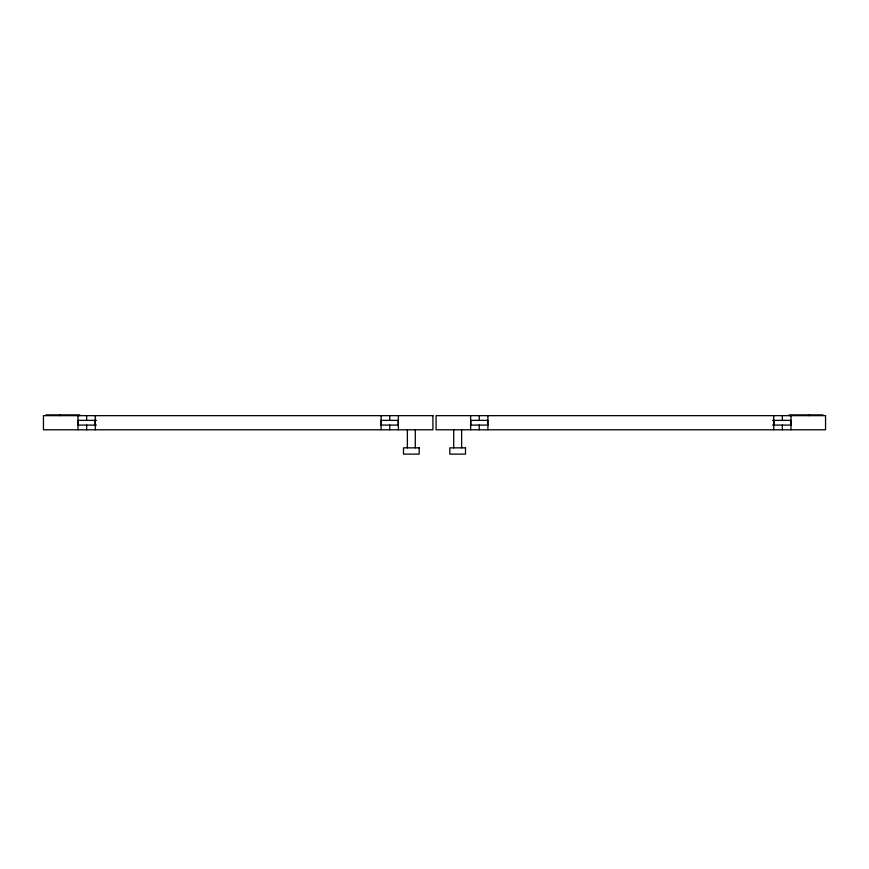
<?xml version="1.0" encoding="UTF-8"?>
<svg xmlns="http://www.w3.org/2000/svg" width="869" height="869" viewBox="0 0 869 869"><rect width="100%" height="100%" fill="white"/><g stroke="black" fill="none" stroke-linecap="round" stroke-linejoin="round"><path stroke-width="1.3" d="M46.046 414.871L79.818 414.871L79.818 415.654M822.954 414.871L789.182 414.871L789.182 415.654M78.004 420.368L96.426 420.368M381.1 420.368L398.382 420.368M470.618 420.368L487.9 420.368M772.574 420.368L790.996 420.368M78.004 425.082L96.426 425.082M381.1 425.082L398.382 425.082M470.618 425.082L487.9 425.082M772.574 425.082L790.996 425.082M809.061 414.871L809.061 415.654M790.996 415.654L790.996 429.786M790.801 420.368L790.801 425.082M782.361 415.654L782.361 420.368M782.361 425.082L782.361 429.786M773.921 420.368L773.921 425.082M773.725 415.654L773.725 429.786M487.9 415.654L487.9 429.786M487.705 420.368L487.705 425.082M479.253 415.654L479.253 420.368M479.253 425.082L479.253 429.786M470.813 420.368L470.813 425.082M470.618 415.654L470.618 429.786M461.624 429.786L461.624 447.85M453.705 429.786L453.705 447.85M415.295 429.786L415.295 447.85M407.376 429.786L407.376 447.85M398.382 415.654L398.382 429.786M398.187 420.368L398.187 425.082M389.746 415.654L389.746 420.368M389.746 425.082L389.746 429.786M381.295 420.368L381.295 425.082M381.1 415.654L381.1 429.786M95.275 415.654L95.275 429.786M95.079 420.368L95.079 425.082M86.639 415.654L86.639 420.368M86.639 425.082L86.639 429.786M78.199 420.368L78.199 425.082M78.004 415.654L78.004 429.786M59.939 414.871L59.939 415.654M432.925 415.654L43.45 415.654L43.45 429.786L432.925 429.786L432.925 415.654M825.55 415.654L436.075 415.654L436.075 429.786L825.55 429.786L825.55 415.654M419.184 447.85L403.488 447.85L403.488 454.129L419.184 454.129L419.184 447.85M465.512 447.85L449.816 447.85L449.816 454.129L465.512 454.129L465.512 447.85"/></g></svg>
